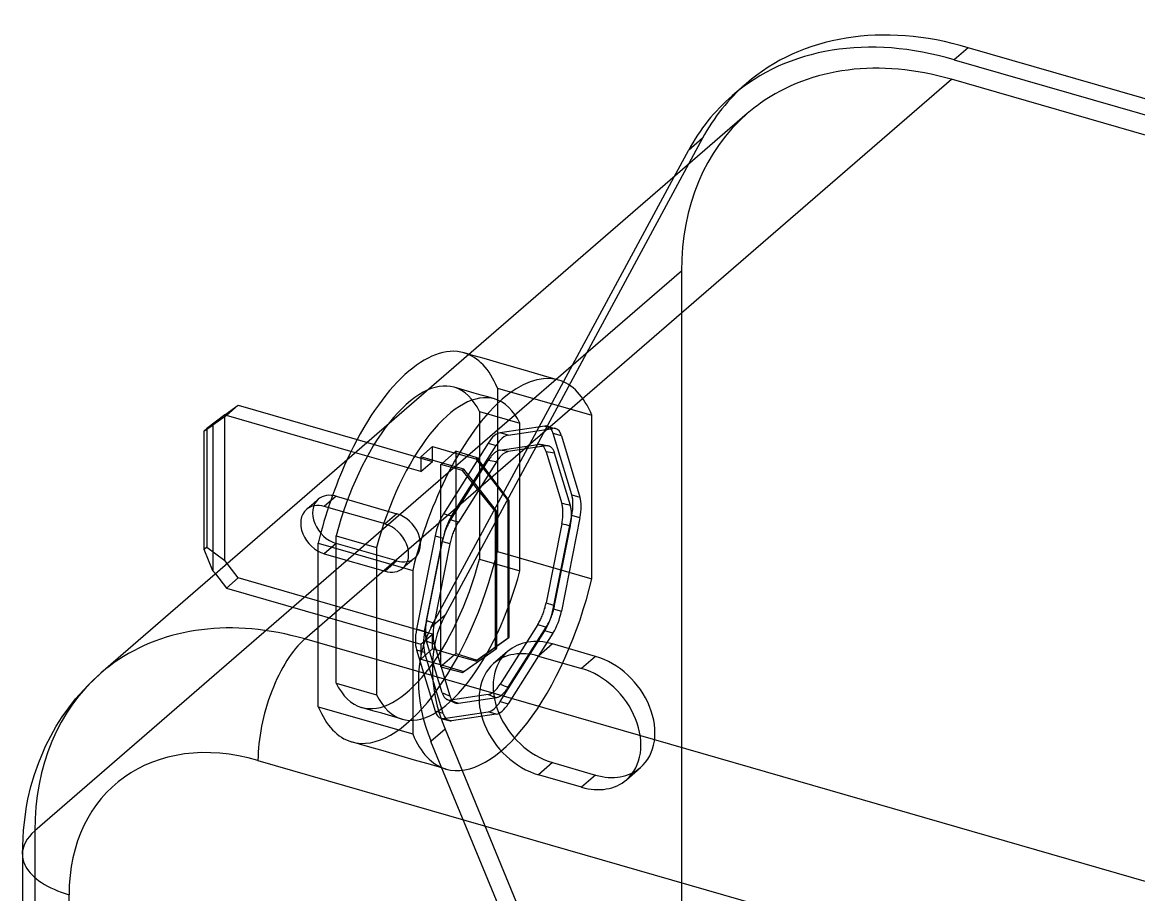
# Model space of a CAD drawing. Header units: millimetres. Extents: x -87 to 25, y -30 to 57.
# Drawn here: x -86.93 to -51.1, y 29.32 to 57.33 of the extents above; entities that cross this region are included whole.
import ezdxf

# ---------------------------------------------------------------- set-up
doc = ezdxf.new("R2010")
doc.units = ezdxf.units.MM
doc.layers.add('MAIN-1', color=7, linetype='Continuous')
doc.layers.add('MAIN-2', color=7, linetype='Continuous')

msp = doc.modelspace()

# ---------------------------------------------------------------- linework, layer by layer
at = {"layer": 'MAIN-1'}
for p, q in [((-56.574, 56.514), (-57.024, 56.125)), ((7.422, 38.04), (-56.574, 56.514)), ((-57.024, 56.125), (6.972, 37.651)), ((-77.864, 37.531), (-57.114, 55.501)), ((-63.702, 55.357), (-64.152, 54.968)), ((6.972, 37.001), (-57.114, 55.501)), ((-63.661, 54.4), (-84.411, 36.43)), ((-66.007, 52.368), (-65.55, 53.215)), ((-72.725, 46.71), (-72.753, 46.718)), ((-72.697, 46.702), (-72.725, 46.71)), ((-72.67, 46.694), (-72.697, 46.702)), ((-72.642, 46.686), (-72.67, 46.694)), ((-72.614, 46.678), (-72.642, 46.686)), ((-72.587, 46.67), (-72.614, 46.678)), ((-80.428, 44.726), (-79.995, 45.034)), ((-79.995, 45.034), (-80.375, 44.705)), ((-79.995, 45.034), (-76.184, 43.934)), ((-80.428, 44.726), (-81.005, 44.293)), ((-80.375, 44.705), (-80.808, 44.397)), ((-76.38, 43.552), (-80.375, 44.705)), ((-81.096, 44.214), (-80.808, 44.397)), ((-81.096, 44.214), (-81.005, 44.293)), ((-81.096, 40.403), (-81.096, 44.214)), ((-80.808, 44.397), (-80.808, 39.72)), ((-80.808, 39.72), (-81.096, 40.403)), ((-80.808, 39.72), (-80.729, 39.619)), ((-13.778, 19.031), (-77.864, 37.531)), ((-84.829, 36.036), (-84.411, 36.43)), ((-85.215, 35.607), (-84.829, 36.036)), ((-85.438, 35.323), (-85.215, 35.607)), ((-85.645, 35.031), (-85.438, 35.323)), ((-85.837, 34.727), (-85.645, 35.031)), ((-86.179, 34.085), (-86.015, 34.412)), ((-86.015, 34.412), (-85.837, 34.727)), ((-86.249, 33.931), (-86.179, 34.085)), ((-86.401, 33.563), (-86.249, 33.931)), ((-86.535, 33.183), (-86.401, 33.563)), ((-79.364, 33.634), (-15.278, 15.134)), ((-86.649, 32.792), (-86.535, 33.183)), ((-86.745, 32.389), (-86.649, 32.792)), ((-86.792, 32.149), (-86.745, 32.389)), ((-86.892, 31.398), (-86.792, 32.149)), ((-86.926, 30.621), (-86.892, 31.398)), ((-86.926, 30.621), (-86.926, -0.556)), ((-85.426, -1.855), (-85.426, 29.322))]:
    msp.add_line(p, q, dxfattribs=at)
for centre, major_axis, ratio, start_param, end_param in [((-56.664, 47.231), (-7.038, 8.127), 0.75, -0.866778, 0.000025), ((-57.114, 46.841), (7.038, -8.127), 0.75, 2.274815, 3.141618), ((-57.114, 46.841), (-6.547, 7.559), 0.75, -0.857072, -0.071674), ((-57.114, 46.841), (7.038, -8.127), 0.75, -3.141567, -2.864666), ((-57.114, 46.841), (-6.547, 7.559), 0.75, -0.071674, 0.000079), ((-74.555, 40.473), (1.803, 6.245), 0.433013, -0.001826, 1.234524), ((-77.864, 28.871), (-6.547, 7.559), 0.75, -0.857072, -0.071674), ((-77.864, 34.933), (-0.832, -2.882), 0.433013, -2.55359, -1.768192), ((-77.864, 28.871), (-6.547, 7.559), 0.75, -0.071674, 0.000079), ((-77.864, 34.933), (-0.832, -2.882), 0.433013, -1.768192, -0.982794), ((-79.364, 27.572), (4.583, -5.292), 0.75, 2.284521, 3.855317), ((-83.926, 30.621), (-3, 0), 0.5, -0.000094, 0.261799), ((-83.926, 30.621), (-3, 0), 0.5, 0.261799, 1.047198)]:
    msp.add_ellipse(centre, major_axis=major_axis, ratio=ratio, start_param=start_param, end_param=end_param, dxfattribs=at)
at = {"layer": 'MAIN-2'}
for p, q in [((-65.1, 53.605), (-73.362, 38.294)), ((-65.1, 53.605), (-65.55, 53.215)), ((-73.812, 37.904), (-66.007, 52.368)), ((-65.774, 49.341), (-69.792, 45.861)), ((-65.774, 49.341), (-65.774, 18.164)), ((-72.109, 46.532), (-72.587, 46.67)), ((-71.632, 46.395), (-72.109, 46.532)), ((-71.154, 46.257), (-71.632, 46.395)), ((-70.677, 46.119), (-71.154, 46.257)), ((-69.792, 45.861), (-73.256, 42.861)), ((-70.199, 45.981), (-70.677, 46.119)), ((-69.722, 45.843), (-70.199, 45.981)), ((-72.855, 45.551), (-73.072, 45.613)), ((-72.639, 45.488), (-72.855, 45.551)), ((-71.68, 45.588), (-68.649, 44.713)), ((-71.68, 45.588), (-71.68, 40.338)), ((-72.422, 45.426), (-72.639, 45.488)), ((-72.206, 45.363), (-72.422, 45.426)), ((-71.989, 45.301), (-72.206, 45.363)), ((-71.773, 45.238), (-71.989, 45.301)), ((-72.255, 44.831), (-70.956, 44.456)), ((-72.255, 44.831), (-72.255, 40.099)), ((-80.428, 40.049), (-80.428, 44.726)), ((-70.956, 39.724), (-70.956, 44.456)), ((-68.649, 39.463), (-68.649, 44.713)), ((-81.005, 44.293), (-81.005, 40.482)), ((-70.158, 44.367), (-71.593, 44.154)), ((-71.333, 44.079), (-71.593, 44.154)), ((-71.333, 44.079), (-69.898, 44.292)), ((-70.158, 44.367), (-69.898, 44.292)), ((-70.072, 44.362), (-70.028, 44.35)), ((-70.028, 44.35), (-69.985, 44.337)), ((-69.985, 44.337), (-69.942, 44.325)), ((-69.942, 44.325), (-69.899, 44.312)), ((-69.899, 44.312), (-69.855, 44.3)), ((-69.627, 44.058), (-69.887, 44.133)), ((-69.293, 42.162), (-69.887, 44.133)), ((-69.855, 44.3), (-69.812, 44.287)), ((-76.184, 43.934), (-73.759, 43.234)), ((-74.139, 43.381), (-73.759, 43.71)), ((-73.759, 43.234), (-73.759, 43.71)), ((-73.759, 43.71), (-73.066, 43.51)), ((-71.976, 43.823), (-73.411, 41.55)), ((-73.151, 41.475), (-71.716, 43.748)), ((-71.976, 43.823), (-71.716, 43.748)), ((-71.594, 43.596), (-70.385, 43.775)), ((-70.114, 43.729), (-71.334, 43.548)), ((-70.374, 43.777), (-70.385, 43.775)), ((-70.364, 43.777), (-70.374, 43.777)), ((-70.354, 43.778), (-70.364, 43.777)), ((-70.344, 43.777), (-70.354, 43.778)), ((-70.334, 43.777), (-70.344, 43.777)), ((-70.324, 43.775), (-70.334, 43.777)), ((-70.306, 43.772), (-70.324, 43.775)), ((-70.279, 43.768), (-70.324, 43.775)), ((-70.288, 43.766), (-70.306, 43.772)), ((-70.271, 43.759), (-70.288, 43.766)), ((-70.234, 43.761), (-70.279, 43.768)), ((-70.254, 43.75), (-70.271, 43.759)), ((-70.238, 43.739), (-70.254, 43.75)), ((-70.222, 43.726), (-70.238, 43.739)), ((-70.187, 43.753), (-70.234, 43.761)), ((-70.208, 43.712), (-70.222, 43.726)), ((-70.193, 43.697), (-70.208, 43.712)), ((-70.139, 43.745), (-70.187, 43.753)), ((-70.093, 43.736), (-70.139, 43.745)), ((-70.103, 43.73), (-70.114, 43.729)), ((-70.091, 43.731), (-70.103, 43.73)), ((-70.047, 43.728), (-70.093, 43.736)), ((-70.08, 43.731), (-70.091, 43.731)), ((-70.069, 43.731), (-70.08, 43.731)), ((-70.058, 43.729), (-70.069, 43.731)), ((-70.047, 43.728), (-70.058, 43.729)), ((-70.029, 43.723), (-70.047, 43.728)), ((-70.012, 43.717), (-70.029, 43.723)), ((-69.996, 43.71), (-70.012, 43.717)), ((-69.979, 43.7), (-69.996, 43.71)), ((-69.627, 44.058), (-69.033, 42.087)), ((-74.139, 42.905), (-76.38, 43.552)), ((-73.446, 43.181), (-74.139, 43.381)), ((-74.139, 43.381), (-74.139, 42.905)), ((-73.446, 43.181), (-73.066, 43.51)), ((-73.066, 43.51), (-73.011, 43.558)), ((-73.066, 43.51), (-72.374, 43.31)), ((-72.331, 43.347), (-73.011, 43.558)), ((-73.011, 43.558), (-73.011, 37.063)), ((-71.916, 43.351), (-71.936, 43.324)), ((-71.896, 43.377), (-71.916, 43.351)), ((-71.876, 43.402), (-71.896, 43.377)), ((-71.856, 43.425), (-71.876, 43.402)), ((-71.835, 43.447), (-71.856, 43.425)), ((-71.815, 43.467), (-71.835, 43.447)), ((-71.794, 43.486), (-71.815, 43.467)), ((-71.774, 43.504), (-71.794, 43.486)), ((-71.753, 43.521), (-71.774, 43.504)), ((-71.733, 43.536), (-71.753, 43.521)), ((-71.712, 43.549), (-71.733, 43.536)), ((-71.692, 43.561), (-71.712, 43.549)), ((-71.672, 43.571), (-71.692, 43.561)), ((-71.652, 43.58), (-71.672, 43.571)), ((-71.633, 43.587), (-71.652, 43.58)), ((-71.616, 43.353), (-71.637, 43.328)), ((-71.613, 43.592), (-71.633, 43.587)), ((-71.596, 43.376), (-71.616, 43.353)), ((-71.594, 43.596), (-71.613, 43.592)), ((-71.576, 43.398), (-71.596, 43.376)), ((-71.555, 43.419), (-71.576, 43.398)), ((-71.535, 43.438), (-71.555, 43.419)), ((-71.514, 43.456), (-71.535, 43.438)), ((-71.493, 43.472), (-71.514, 43.456)), ((-71.473, 43.487), (-71.493, 43.472)), ((-71.452, 43.501), (-71.473, 43.487)), ((-71.432, 43.513), (-71.452, 43.501)), ((-71.412, 43.523), (-71.432, 43.513)), ((-71.392, 43.531), (-71.412, 43.523)), ((-71.372, 43.538), (-71.392, 43.531)), ((-71.353, 43.544), (-71.372, 43.538)), ((-71.334, 43.548), (-71.353, 43.544)), ((-70.18, 43.679), (-70.193, 43.697)), ((-70.167, 43.66), (-70.18, 43.679)), ((-70.155, 43.64), (-70.167, 43.66)), ((-70.144, 43.618), (-70.155, 43.64)), ((-70.134, 43.594), (-70.144, 43.618)), ((-70.124, 43.569), (-70.134, 43.594)), ((-70.116, 43.542), (-70.124, 43.569)), ((-70.116, 43.542), (-69.615, 41.881)), ((-69.964, 43.689), (-69.979, 43.7)), ((-69.949, 43.677), (-69.964, 43.689)), ((-69.934, 43.663), (-69.949, 43.677)), ((-69.92, 43.647), (-69.934, 43.663)), ((-69.907, 43.63), (-69.92, 43.647)), ((-69.895, 43.611), (-69.907, 43.63)), ((-69.883, 43.591), (-69.895, 43.611)), ((-69.873, 43.569), (-69.883, 43.591)), ((-69.862, 43.546), (-69.873, 43.569)), ((-69.853, 43.521), (-69.862, 43.546)), ((-69.845, 43.495), (-69.853, 43.521)), ((-69.34, 41.821), (-69.845, 43.495)), ((-74.139, 42.905), (-73.759, 43.234)), ((-73.501, 43.134), (-73.446, 43.181)), ((-72.796, 42.945), (-73.501, 43.134)), ((-73.501, 36.638), (-73.501, 43.134)), ((-72.754, 42.981), (-73.446, 43.181)), ((-73.184, 41.351), (-71.974, 43.266)), ((-71.715, 43.217), (-72.934, 41.286)), ((-72.374, 43.31), (-72.331, 43.347)), ((-72.374, 43.31), (-71.334, 41.971)), ((-71.311, 41.991), (-72.331, 43.347)), ((-71.955, 43.296), (-71.974, 43.266)), ((-71.936, 43.324), (-71.955, 43.296)), ((-71.696, 43.247), (-71.715, 43.217)), ((-71.676, 43.275), (-71.696, 43.247)), ((-71.657, 43.302), (-71.676, 43.275)), ((-71.637, 43.328), (-71.657, 43.302)), ((-73.256, 42.861), (-86.524, 31.371)), ((-72.796, 42.945), (-72.754, 42.981)), ((-71.737, 41.622), (-72.796, 42.945)), ((-71.714, 41.642), (-72.754, 42.981)), ((-77.523, 41.936), (-77.555, 41.908)), ((-77.491, 41.963), (-77.523, 41.936)), ((-77.46, 41.99), (-77.491, 41.963)), ((-77.428, 42.018), (-77.46, 41.99)), ((-76.855, 42.114), (-77.235, 41.785)), ((-76.855, 42.114), (-74.907, 41.552)), ((-71.334, 41.971), (-71.311, 41.991)), ((-71.334, 37.554), (-71.334, 41.971)), ((-71.311, 41.991), (-71.311, 37.574)), ((-69.293, 42.162), (-69.033, 42.087)), ((-77.776, 41.716), (-77.808, 41.689)), ((-77.745, 41.744), (-77.776, 41.716)), ((-77.713, 41.771), (-77.745, 41.744)), ((-77.681, 41.798), (-77.713, 41.771)), ((-77.65, 41.826), (-77.681, 41.798)), ((-77.618, 41.853), (-77.65, 41.826)), ((-77.586, 41.881), (-77.618, 41.853)), ((-77.555, 41.908), (-77.586, 41.881)), ((-75.287, 41.223), (-77.235, 41.785)), ((-71.737, 41.622), (-71.714, 41.642)), ((-71.737, 37.205), (-71.737, 41.622)), ((-71.714, 41.642), (-71.714, 37.225)), ((-69.607, 41.855), (-69.615, 41.881)), ((-69.601, 41.827), (-69.607, 41.855)), ((-69.595, 41.798), (-69.601, 41.827)), ((-69.59, 41.768), (-69.595, 41.798)), ((-69.586, 41.736), (-69.59, 41.768)), ((-69.582, 41.704), (-69.586, 41.736)), ((-69.58, 41.671), (-69.582, 41.704)), ((-69.578, 41.637), (-69.58, 41.671)), ((-69.577, 41.602), (-69.578, 41.637)), ((-69.578, 41.53), (-69.577, 41.566)), ((-69.577, 41.566), (-69.577, 41.602)), ((-69.332, 41.794), (-69.34, 41.821)), ((-69.325, 41.766), (-69.332, 41.794)), ((-69.32, 41.737), (-69.325, 41.766)), ((-69.315, 41.706), (-69.32, 41.737)), ((-69.31, 41.675), (-69.315, 41.706)), ((-69.307, 41.643), (-69.31, 41.675)), ((-69.305, 41.61), (-69.307, 41.643)), ((-69.303, 41.575), (-69.305, 41.61)), ((-69.302, 41.54), (-69.303, 41.575)), ((-74.907, 41.552), (-75.287, 41.223)), ((-73.151, 41.475), (-73.411, 41.55)), ((-73.257, 41.223), (-73.274, 41.188)), ((-73.239, 41.256), (-73.257, 41.223)), ((-73.221, 41.289), (-73.239, 41.256)), ((-73.203, 41.32), (-73.221, 41.289)), ((-73.184, 41.351), (-73.203, 41.32)), ((-72.972, 41.224), (-72.99, 41.191)), ((-72.953, 41.256), (-72.972, 41.224)), ((-72.934, 41.286), (-72.953, 41.256)), ((-69.615, 41.223), (-70.116, 38.694)), ((-69.887, 38.499), (-69.293, 41.499)), ((-69.033, 41.424), (-69.627, 38.424)), ((-69.615, 41.223), (-69.607, 41.262)), ((-69.607, 41.262), (-69.601, 41.302)), ((-69.601, 41.302), (-69.595, 41.341)), ((-69.595, 41.341), (-69.59, 41.38)), ((-69.59, 41.38), (-69.586, 41.418)), ((-69.586, 41.418), (-69.582, 41.456)), ((-69.582, 41.456), (-69.58, 41.493)), ((-69.58, 41.493), (-69.578, 41.53)), ((-69.34, 41.16), (-69.332, 41.2)), ((-69.332, 41.2), (-69.325, 41.239)), ((-69.325, 41.239), (-69.32, 41.278)), ((-69.32, 41.278), (-69.315, 41.317)), ((-69.315, 41.317), (-69.31, 41.356)), ((-69.31, 41.356), (-69.307, 41.394)), ((-69.307, 41.394), (-69.305, 41.431)), ((-69.305, 41.431), (-69.303, 41.468)), ((-69.303, 41.468), (-69.302, 41.505)), ((-69.302, 41.505), (-69.302, 41.54)), ((-69.033, 41.424), (-69.293, 41.499)), ((-76.855, 40.847), (-75.556, 40.472)), ((-76.855, 36.116), (-76.855, 40.847)), ((-73.681, 40.847), (-74.276, 37.847)), ((-73.681, 40.847), (-73.421, 40.772)), ((-73.404, 40.851), (-73.415, 40.811)), ((-73.392, 40.89), (-73.404, 40.851)), ((-73.379, 40.929), (-73.392, 40.89)), ((-73.366, 40.967), (-73.379, 40.929)), ((-73.352, 41.006), (-73.366, 40.967)), ((-73.337, 41.043), (-73.352, 41.006)), ((-73.322, 41.081), (-73.337, 41.043)), ((-73.306, 41.117), (-73.322, 41.081)), ((-73.29, 41.153), (-73.306, 41.117)), ((-73.274, 41.188), (-73.29, 41.153)), ((-73.13, 40.863), (-73.143, 40.824)), ((-73.117, 40.902), (-73.13, 40.863)), ((-73.103, 40.94), (-73.117, 40.902)), ((-73.088, 40.978), (-73.103, 40.94)), ((-73.073, 41.015), (-73.088, 40.978)), ((-73.057, 41.052), (-73.073, 41.015)), ((-73.041, 41.088), (-73.057, 41.052)), ((-73.025, 41.123), (-73.041, 41.088)), ((-73.007, 41.158), (-73.025, 41.123)), ((-72.99, 41.191), (-73.007, 41.158)), ((-69.845, 38.611), (-69.34, 41.16)), ((-81.005, 40.482), (-81.096, 40.403)), ((-81.005, 40.482), (-80.428, 40.049)), ((-77.43, 40.608), (-74.399, 39.733)), ((-77.43, 35.358), (-77.43, 40.608)), ((-76.855, 40.599), (-77.235, 40.27)), ((-74.907, 40.036), (-76.855, 40.599)), ((-74.016, 37.772), (-73.421, 40.772)), ((-73.954, 38.124), (-73.453, 40.652)), ((-73.204, 40.586), (-73.709, 38.036)), ((-73.444, 40.692), (-73.453, 40.652)), ((-73.435, 40.732), (-73.444, 40.692)), ((-73.426, 40.772), (-73.435, 40.732)), ((-73.415, 40.811), (-73.426, 40.772)), ((-73.196, 40.626), (-73.204, 40.586)), ((-73.187, 40.665), (-73.196, 40.626)), ((-73.177, 40.705), (-73.187, 40.665)), ((-73.166, 40.745), (-73.177, 40.705)), ((-73.155, 40.785), (-73.166, 40.745)), ((-73.143, 40.824), (-73.155, 40.785)), ((-77.235, 40.27), (-75.287, 39.707)), ((-75.556, 40.472), (-75.556, 35.741)), ((-74.334, 40.133), (-74.365, 40.105)), ((-71.68, 40.338), (-68.649, 39.463)), ((-79.995, 39.491), (-80.428, 40.049)), ((-75.287, 39.707), (-74.907, 40.036)), ((-74.682, 39.831), (-74.714, 39.803)), ((-74.65, 39.858), (-74.682, 39.831)), ((-74.619, 39.886), (-74.65, 39.858)), ((-74.587, 39.913), (-74.619, 39.886)), ((-74.555, 39.941), (-74.587, 39.913)), ((-74.524, 39.968), (-74.555, 39.941)), ((-74.492, 39.995), (-74.524, 39.968)), ((-74.46, 40.023), (-74.492, 39.995)), ((-74.429, 40.05), (-74.46, 40.023)), ((-74.397, 40.078), (-74.429, 40.05)), ((-74.365, 40.105), (-74.397, 40.078)), ((-72.255, 40.099), (-70.956, 39.724)), ((-80.729, 39.619), (-80.375, 39.162)), ((-80.375, 39.162), (-79.995, 39.491)), ((-73.759, 37.691), (-79.995, 39.491)), ((-74.399, 39.733), (-74.399, 34.483)), ((-80.375, 39.162), (-74.139, 37.362)), ((-70.124, 38.654), (-70.116, 38.694)), ((-70.231, 38.303), (-70.216, 38.341)), ((-70.216, 38.341), (-70.202, 38.379)), ((-70.202, 38.379), (-70.189, 38.418)), ((-70.189, 38.418), (-70.176, 38.456)), ((-70.176, 38.456), (-70.165, 38.496)), ((-70.165, 38.496), (-70.153, 38.535)), ((-70.153, 38.535), (-70.143, 38.575)), ((-70.143, 38.575), (-70.133, 38.614)), ((-70.133, 38.614), (-70.124, 38.654)), ((-69.932, 38.295), (-69.918, 38.333)), ((-69.918, 38.333), (-69.906, 38.372)), ((-69.906, 38.372), (-69.894, 38.412)), ((-69.894, 38.412), (-69.882, 38.451)), ((-69.887, 38.499), (-69.627, 38.424)), ((-69.882, 38.451), (-69.872, 38.491)), ((-69.872, 38.491), (-69.862, 38.531)), ((-69.862, 38.531), (-69.853, 38.571)), ((-69.853, 38.571), (-69.845, 38.611)), ((-73.974, 38.005), (-73.979, 37.967)), ((-73.968, 38.045), (-73.974, 38.005)), ((-73.961, 38.084), (-73.968, 38.045)), ((-73.954, 38.124), (-73.961, 38.084)), ((-73.362, 38.294), (-73.812, 37.904)), ((-73.717, 37.997), (-73.723, 37.957)), ((-73.709, 38.036), (-73.717, 37.997)), ((-70.385, 37.995), (-71.594, 36.08)), ((-70.385, 37.995), (-70.366, 38.026)), ((-70.366, 38.026), (-70.347, 38.058)), ((-70.347, 38.058), (-70.329, 38.09)), ((-70.329, 38.09), (-70.312, 38.124)), ((-70.312, 38.124), (-70.294, 38.158)), ((-70.294, 38.158), (-70.278, 38.193)), ((-70.278, 38.193), (-70.262, 38.229)), ((-70.262, 38.229), (-70.246, 38.266)), ((-70.246, 38.266), (-70.231, 38.303)), ((-70.077, 37.972), (-70.059, 38.005)), ((-70.059, 38.005), (-70.041, 38.039)), ((-70.041, 38.039), (-70.024, 38.073)), ((-70.024, 38.073), (-70.007, 38.108)), ((-70.007, 38.108), (-69.991, 38.144)), ((-69.991, 38.144), (-69.975, 38.181)), ((-69.975, 38.181), (-69.96, 38.218)), ((-69.96, 38.218), (-69.946, 38.256)), ((-69.946, 38.256), (-69.932, 38.295)), ((-74.016, 37.772), (-74.276, 37.847)), ((-74.139, 37.362), (-73.759, 37.691)), ((-73.99, 37.816), (-73.991, 37.78)), ((-73.991, 37.78), (-73.991, 37.744)), ((-73.991, 37.744), (-73.99, 37.709)), ((-73.988, 37.853), (-73.99, 37.816)), ((-73.99, 37.709), (-73.988, 37.675)), ((-73.986, 37.89), (-73.988, 37.853)), ((-73.988, 37.675), (-73.986, 37.642)), ((-73.983, 37.928), (-73.986, 37.89)), ((-73.986, 37.642), (-73.983, 37.61)), ((-73.979, 37.967), (-73.983, 37.928)), ((-73.759, 37.215), (-73.759, 37.691)), ((-73.744, 37.765), (-73.746, 37.728)), ((-73.746, 37.728), (-73.746, 37.692)), ((-73.746, 37.692), (-73.746, 37.656)), ((-73.746, 37.656), (-73.746, 37.621)), ((-73.746, 37.621), (-73.744, 37.587)), ((-73.741, 37.803), (-73.744, 37.765)), ((-73.738, 37.841), (-73.741, 37.803)), ((-73.734, 37.879), (-73.738, 37.841)), ((-73.729, 37.918), (-73.734, 37.879)), ((-73.723, 37.957), (-73.729, 37.918)), ((-71.593, 35.524), (-70.158, 37.796)), ((-71.334, 35.979), (-70.114, 37.91)), ((-69.898, 37.721), (-71.333, 35.449)), ((-69.898, 37.721), (-70.158, 37.796)), ((-70.114, 37.91), (-70.095, 37.941)), ((-70.095, 37.941), (-70.077, 37.972)), ((-74.139, 37.362), (-74.139, 36.886)), ((-73.983, 37.61), (-73.979, 37.579)), ((-73.979, 37.579), (-73.974, 37.549)), ((-73.974, 37.549), (-73.968, 37.52)), ((-73.968, 37.52), (-73.961, 37.492)), ((-73.961, 37.492), (-73.954, 37.465)), ((-73.453, 35.804), (-73.954, 37.465)), ((-73.744, 37.587), (-73.741, 37.553)), ((-73.741, 37.553), (-73.738, 37.521)), ((-73.738, 37.521), (-73.734, 37.49)), ((-73.734, 37.49), (-73.729, 37.46)), ((-73.729, 37.46), (-73.723, 37.431)), ((-73.723, 37.431), (-73.717, 37.403)), ((-73.717, 37.403), (-73.709, 37.376)), ((-73.709, 37.376), (-73.204, 35.701)), ((-71.334, 37.554), (-72.374, 36.815)), ((-72.331, 36.852), (-71.311, 37.574)), ((-71.311, 37.574), (-71.334, 37.554)), ((-69.914, 37.372), (-70.364, 36.983)), ((-68.529, 36.972), (-69.914, 37.372)), ((-74.276, 37.184), (-73.681, 35.213)), ((-74.276, 37.184), (-74.016, 37.109)), ((-74.139, 36.886), (-73.759, 37.215)), ((-73.421, 35.138), (-74.016, 37.109)), ((-73.066, 37.015), (-73.759, 37.215)), ((-73.066, 37.015), (-73.446, 36.686)), ((-73.011, 37.063), (-73.066, 37.015)), ((-72.374, 36.815), (-73.066, 37.015)), ((-73.011, 37.063), (-72.331, 36.852)), ((-72.796, 36.45), (-71.737, 37.205)), ((-72.754, 36.486), (-71.714, 37.225)), ((-71.355, 37.13), (-71.805, 36.741)), ((-71.714, 37.225), (-71.737, 37.205)), ((-70.364, 36.983), (-68.979, 36.583)), ((-68.529, 36.972), (-68.979, 36.583)), ((-74.139, 36.886), (-73.446, 36.686)), ((-73.446, 36.686), (-73.501, 36.638)), ((-73.501, 36.638), (-72.796, 36.45)), ((-73.446, 36.686), (-72.754, 36.486)), ((-72.374, 36.815), (-72.331, 36.852)), ((-72.796, 36.45), (-72.754, 36.486)), ((-76.855, 36.116), (-75.556, 35.741)), ((-71.835, 35.811), (-71.815, 35.826)), ((-71.815, 35.826), (-71.794, 35.842)), ((-71.794, 35.842), (-71.774, 35.86)), ((-71.774, 35.86), (-71.753, 35.879)), ((-71.753, 35.879), (-71.733, 35.9)), ((-71.733, 35.9), (-71.712, 35.922)), ((-71.712, 35.922), (-71.692, 35.945)), ((-71.692, 35.945), (-71.672, 35.969)), ((-71.672, 35.969), (-71.652, 35.995)), ((-71.652, 35.995), (-71.633, 36.022)), ((-71.633, 36.022), (-71.613, 36.051)), ((-71.613, 36.051), (-71.594, 36.08)), ((-71.452, 35.82), (-71.432, 35.843)), ((-71.432, 35.843), (-71.412, 35.868)), ((-71.412, 35.868), (-71.392, 35.894)), ((-71.392, 35.894), (-71.372, 35.921)), ((-71.372, 35.921), (-71.353, 35.95)), ((-71.353, 35.95), (-71.334, 35.979)), ((-73.453, 35.804), (-73.444, 35.776)), ((-73.444, 35.776), (-73.434, 35.751)), ((-73.434, 35.751), (-73.423, 35.726)), ((-73.423, 35.726), (-73.411, 35.704)), ((-73.411, 35.704), (-73.399, 35.683)), ((-73.399, 35.683), (-73.386, 35.663)), ((-73.386, 35.663), (-73.372, 35.646)), ((-73.372, 35.646), (-73.357, 35.63)), ((-73.357, 35.63), (-73.341, 35.616)), ((-73.341, 35.616), (-73.325, 35.604)), ((-73.325, 35.604), (-73.308, 35.593)), ((-73.308, 35.593), (-73.291, 35.584)), ((-73.291, 35.584), (-73.274, 35.578)), ((-73.25, 35.567), (-73.291, 35.584)), ((-73.274, 35.578), (-73.257, 35.573)), ((-73.257, 35.573), (-73.239, 35.57)), ((-73.21, 35.55), (-73.25, 35.567)), ((-73.239, 35.57), (-73.221, 35.569)), ((-73.221, 35.569), (-73.203, 35.569)), ((-73.167, 35.532), (-73.21, 35.55)), ((-73.204, 35.701), (-73.196, 35.675)), ((-73.203, 35.569), (-73.184, 35.571)), ((-73.196, 35.675), (-73.186, 35.65)), ((-73.186, 35.65), (-73.176, 35.627)), ((-71.974, 35.751), (-73.184, 35.571)), ((-73.176, 35.627), (-73.165, 35.605)), ((-73.122, 35.513), (-73.167, 35.532)), ((-73.165, 35.605), (-73.153, 35.585)), ((-73.153, 35.585), (-73.141, 35.566)), ((-73.141, 35.566), (-73.128, 35.549)), ((-73.128, 35.549), (-73.114, 35.533)), ((-73.079, 35.496), (-73.122, 35.513)), ((-73.114, 35.533), (-73.099, 35.519)), ((-73.099, 35.519), (-73.084, 35.506)), ((-73.084, 35.506), (-73.068, 35.495)), ((-73.035, 35.478), (-73.079, 35.496)), ((-73.068, 35.495), (-73.052, 35.486)), ((-73.052, 35.486), (-73.035, 35.478)), ((-73.035, 35.478), (-73.019, 35.473)), ((-73.019, 35.473), (-73.003, 35.469)), ((-73.003, 35.469), (-72.987, 35.466)), ((-72.987, 35.466), (-72.97, 35.465)), ((-72.952, 35.466), (-72.934, 35.468)), ((-72.934, 35.468), (-71.715, 35.649)), ((-71.974, 35.751), (-71.955, 35.754)), ((-71.955, 35.754), (-71.936, 35.76)), ((-71.936, 35.76), (-71.916, 35.767)), ((-71.916, 35.767), (-71.896, 35.775)), ((-71.896, 35.775), (-71.876, 35.786)), ((-71.876, 35.786), (-71.856, 35.797)), ((-71.856, 35.797), (-71.835, 35.811)), ((-71.715, 35.649), (-71.696, 35.652)), ((-71.696, 35.652), (-71.676, 35.658)), ((-71.676, 35.658), (-71.657, 35.665)), ((-71.657, 35.665), (-71.637, 35.674)), ((-71.637, 35.674), (-71.616, 35.684)), ((-71.616, 35.684), (-71.596, 35.696)), ((-71.596, 35.696), (-71.576, 35.709)), ((-71.593, 35.524), (-71.333, 35.449)), ((-71.576, 35.709), (-71.555, 35.724)), ((-71.555, 35.724), (-71.535, 35.74)), ((-71.535, 35.74), (-71.514, 35.758)), ((-71.514, 35.758), (-71.493, 35.777)), ((-71.493, 35.777), (-71.473, 35.798)), ((-71.473, 35.798), (-71.452, 35.82)), ((-77.43, 35.358), (-74.399, 34.483)), ((-75.823, 35.271), (-76.039, 35.333)), ((-75.606, 35.208), (-75.823, 35.271)), ((-75.39, 35.146), (-75.606, 35.208)), ((-75.173, 35.083), (-75.39, 35.146)), ((-73.421, 35.138), (-73.681, 35.213)), ((-73.411, 34.979), (-71.976, 35.192)), ((-71.716, 35.117), (-73.151, 34.904)), ((-72.97, 35.465), (-72.952, 35.466)), ((-71.716, 35.117), (-71.976, 35.192)), ((-74.957, 35.021), (-75.173, 35.083)), ((-74.74, 34.958), (-74.957, 35.021)), ((-73.497, 34.984), (-73.453, 34.971)), ((-73.453, 34.971), (-73.41, 34.959)), ((-73.411, 34.979), (-73.151, 34.904)), ((-73.41, 34.959), (-73.367, 34.946)), ((-73.367, 34.946), (-73.323, 34.934)), ((-73.323, 34.934), (-73.28, 34.921)), ((-73.28, 34.921), (-73.237, 34.909)), ((-73.362, 34.631), (-73.812, 34.241)), ((-73.362, 34.631), (-65.1, 14.55)), ((-75.853, 34.082), (-76.358, 34.228)), ((-75.348, 33.936), (-75.853, 34.082)), ((-65.55, 14.161), (-73.812, 34.241)), ((-74.843, 33.791), (-75.348, 33.936)), ((-74.337, 33.645), (-74.843, 33.791)), ((-73.832, 33.499), (-74.337, 33.645)), ((-73.327, 33.353), (-73.832, 33.499)), ((-69.914, 33.562), (-70.364, 33.172)), ((-69.914, 33.562), (-68.529, 33.162)), ((-67.538, 33.014), (-67.088, 33.404)), ((-68.979, 32.772), (-70.364, 33.172)), ((-68.529, 33.162), (-68.979, 32.772)), ((-86.524, 31.371), (-86.524, 0.194))]:
    msp.add_line(p, q, dxfattribs=at)
for centre, major_axis, ratio, start_param, end_param in [((-56.664, 47.231), (-7.038, 8.127), 0.75, 0.000025, 0.276927), ((-57.114, 46.841), (-6.547, 7.559), 0.75, 0.000079, 0.713724), ((-74.555, 40.473), (1.803, 6.245), 0.433013, -0.497666, -0.001826), ((-71.524, 39.598), (-1.803, -6.245), 0.433013, -3.11566, -1.99152), ((-71.524, 39.598), (-1.803, -6.245), 0.433013, 3.14159, 3.167525), ((-74.555, 40.473), (1.484, 5.14), 0.433013, -0.001049, 1.622906), ((-74.555, 40.473), (1.484, 5.14), 0.433013, -0.446901, -0.001049), ((-71.524, 39.598), (-1.803, -6.245), 0.433013, 2.643927, 3.14159), ((-73.256, 40.098), (-1.484, -5.14), 0.433013, 3.140544, 4.764499), ((-73.256, 40.098), (-1.484, -5.14), 0.433013, 2.694692, 3.140544), ((-71.784, 43.188), (0.277, 0.961), 0.433013, 0.195304, 0.980702), ((-71.524, 43.113), (0.277, 0.961), 0.433013, 0.195304, 0.980702), ((-70.349, 43.402), (0.277, 0.961), 0.433013, 0.000007, 0.195304), ((-70.349, 43.402), (0.277, 0.961), 0.433013, -0.590095, 0.000007), ((-70.089, 43.327), (0.277, 0.961), 0.433013, 0.000007, 0.195304), ((-70.089, 43.327), (0.277, 0.961), 0.433013, -0.590095, 0.000007), ((-73.045, 33.646), (5.349, 9.182), 0.840822, 0.288543, 0.318681), ((-70.832, 33.975), (-5.459, 8.786), 0.765556, -0.62379, -0.593653), ((-73.045, 33.646), (6.317, 8.489), 0.835873, 0.383814, 0.413951), ((-74.555, 40.473), (1.803, 6.245), 0.433013, 1.234524, 1.673671), ((-70.832, 33.975), (-6.193, 8.232), 0.735723, -0.694361, -0.664223), ((-71.524, 39.598), (-1.803, -6.245), 0.433013, -1.99152, -1.467921), ((-76.855, 41.356), (0.573, -0.661), 0.75, 3.141213, 5.426113), ((-76.855, 41.356), (0.573, -0.661), 0.75, 2.284521, 3.141213), ((-69.755, 41.431), (0.277, 0.961), 0.433013, -1.375493, -0.590095), ((-69.495, 41.356), (0.277, 0.961), 0.433013, -1.375493, -0.590095), ((-77.235, 41.027), (-0.573, 0.661), 0.75, -0.000379, 2.284521), ((-77.235, 41.027), (-0.573, 0.661), 0.75, -0.857072, -0.000379), ((-73.962, 36.687), (10.164, 0.661), 0.54168, 1.063757, 1.093894), ((-75.287, 40.465), (-0.573, 0.661), 0.75, 3.141213, 5.426113), ((-74.907, 40.794), (0.573, -0.661), 0.75, -0.000379, 2.284521), ((-73.219, 40.916), (0.277, 0.961), 0.433013, 0.980702, 1.7661), ((-72.959, 40.841), (0.277, 0.961), 0.433013, 0.980702, 1.7661), ((-68.618, 37.481), (-9.354, 3.903), 0.216439, -1.003195, -0.973058), ((-73.962, 36.687), (10.17, 0.156), 0.487712, 1.091464, 1.121602), ((-68.618, 37.481), (-9.485, 3.564), 0.150694, -1.010441, -0.980303), ((-74.555, 40.473), (1.803, 6.245), 0.433013, 3.139767, 4.815264), ((-74.907, 40.794), (0.573, -0.661), 0.75, -0.857072, -0.000379), ((-74.555, 40.473), (1.484, 5.14), 0.433013, 3.140544, 4.764499), ((-75.287, 40.465), (-0.573, 0.661), 0.75, 2.284521, 3.141213), ((-73.256, 40.098), (-1.484, -5.14), 0.433013, -0.001049, 1.622906), ((-71.524, 39.598), (-1.803, -6.245), 0.433013, -0.001826, 1.673671), ((-73.045, 41.315), (9.485, -3.564), 0.150694, -1.200749, -1.170612), ((-70.349, 38.43), (0.277, 0.961), 0.433013, -2.160891, -1.375493), ((-70.089, 38.355), (0.277, 0.961), 0.433013, -2.160891, -1.375493), ((-67.701, 42.11), (-10.17, -0.156), 0.487712, 0.901155, 0.931293), ((-69.438, 35.33), (-3.273, 3.78), 0.75, 0.276927, 1.150522), ((-73.045, 41.315), (9.354, -3.903), 0.216439, -1.193504, -1.163366), ((-69.888, 34.94), (3.273, -3.78), 0.75, -2.864666, -1.991071), ((-73.814, 37.916), (0.277, 0.961), 0.433013, 1.7661, 2.551498), ((-73.554, 37.841), (0.277, 0.961), 0.433013, 1.7661, 2.551498), ((-67.701, 42.11), (-10.164, -0.661), 0.54168, 0.873448, 0.903586), ((-69.914, 35.467), (-1.44, 1.663), 0.75, -0.857072, 0.000079), ((-69.914, 35.467), (-1.44, 1.663), 0.75, 0.000079, 2.284521), ((-70.364, 35.077), (1.44, -1.663), 0.75, 2.284521, 3.141672), ((-68.529, 35.067), (-1.44, 1.663), 0.75, -3.141514, -0.857072), ((-70.364, 35.077), (1.44, -1.663), 0.75, -3.141514, -0.857072), ((-68.979, 34.677), (1.44, -1.663), 0.75, 0.000079, 2.284521), ((-77.864, 28.871), (-6.547, 7.559), 0.75, 0.000079, 0.713724), ((-74.555, 40.473), (1.484, 5.14), 0.433013, 2.694692, 3.140544), ((-70.832, 44.821), (6.193, -8.232), 0.735723, -0.884669, -0.854532), ((-73.256, 40.098), (-1.484, -5.14), 0.433013, -0.446901, -0.001049), ((-68.618, 45.15), (-6.317, -8.489), 0.835873, 0.193505, 0.223643), ((-68.618, 45.15), (-5.349, -9.182), 0.840822, 0.098234, 0.128372), ((-71.784, 36.158), (0.277, 0.961), 0.433013, -2.946289, -2.160891), ((-70.832, 44.821), (5.459, -8.786), 0.765556, -0.814099, -0.783961), ((-74.555, 40.473), (1.803, 6.245), 0.433013, 2.643927, 3.139767), ((-73.219, 35.945), (0.277, 0.961), 0.433013, 2.551498, 3.141599), ((-72.959, 35.87), (0.277, 0.961), 0.433013, 2.551498, 3.141599), ((-71.524, 36.083), (0.277, 0.961), 0.433013, -2.946289, -2.160891), ((-73.219, 35.945), (0.277, 0.961), 0.433013, -3.141586, -2.946289), ((-72.959, 35.87), (0.277, 0.961), 0.433013, -3.141586, -2.946289), ((-71.524, 39.598), (-1.803, -6.245), 0.433013, -0.497666, -0.001826), ((-68.529, 35.067), (-1.44, 1.663), 0.75, 2.284521, 3.141672), ((-68.979, 34.677), (1.44, -1.663), 0.75, -0.857072, 0.000079), ((-83.926, 30.621), (-3, 0), 0.5, -0.523599, -0.000094)]:
    msp.add_ellipse(centre, major_axis=major_axis, ratio=ratio, start_param=start_param, end_param=end_param, dxfattribs=at)

doc.saveas('drawing.dxf')
